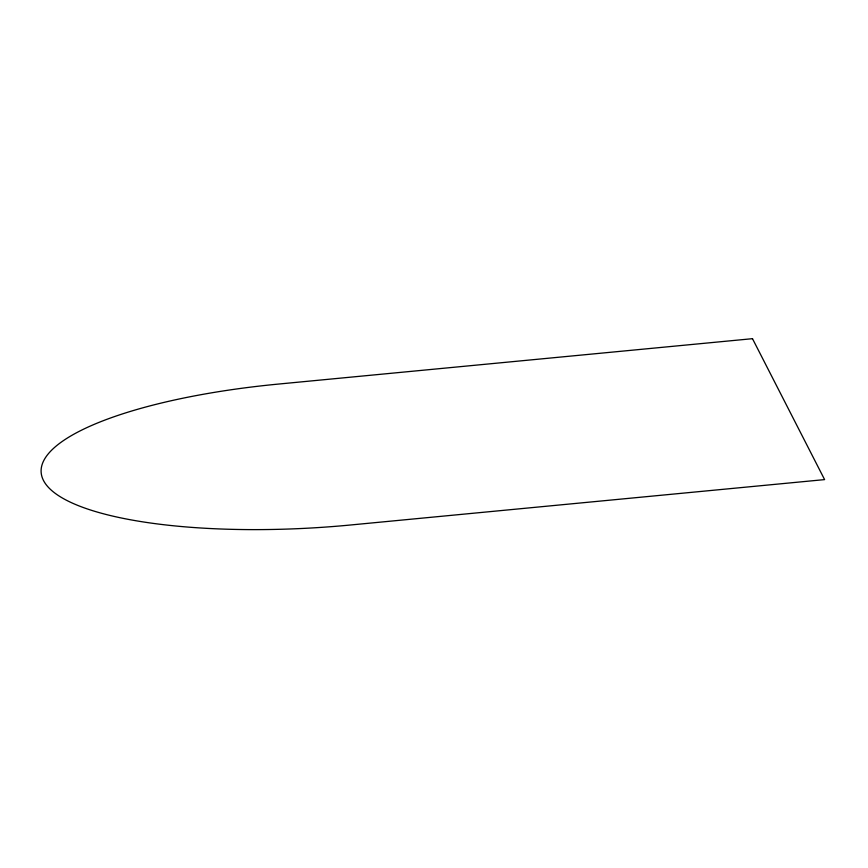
<?xml version="1.0" encoding="UTF-8"?>
<svg xmlns="http://www.w3.org/2000/svg" width="868" height="868" viewBox="0 0 868 868"><rect width="100%" height="100%" fill="white"/><g stroke="black" fill="none" stroke-linecap="round" stroke-linejoin="round"><path stroke-width="1.3" d="M752.491 338.683L278.368 384.079A273.843 73.129 -3.7 0 0 43.498 480.492A273.843 73.129 -3.7 0 0 350.477 524.999L824.6 479.603L752.491 338.683"/></g></svg>
